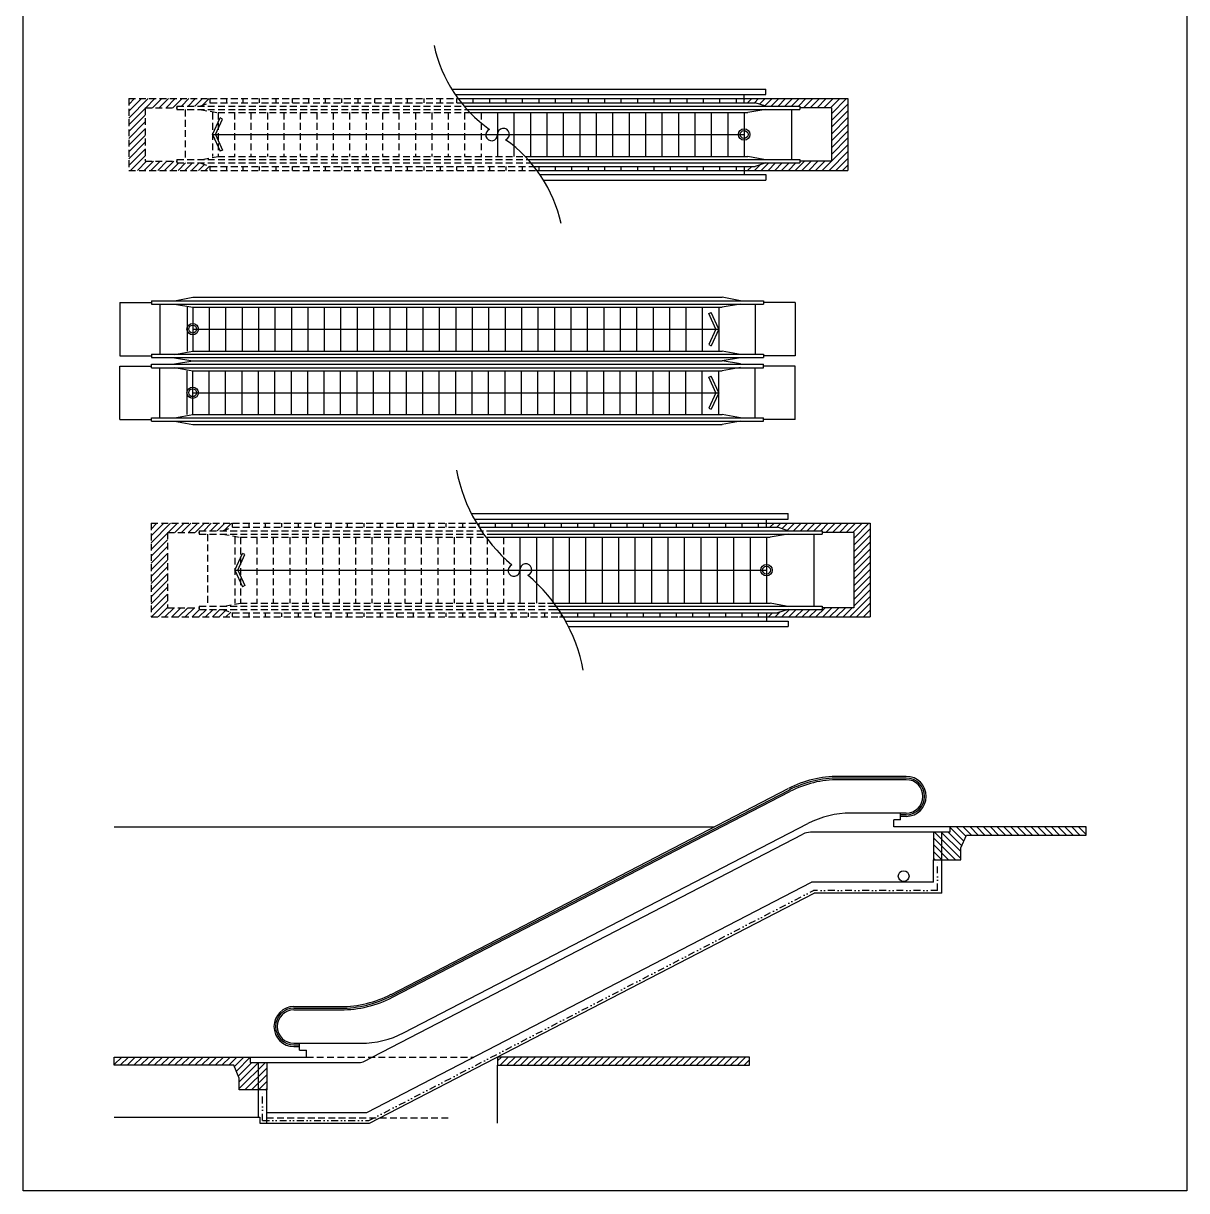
# Model space of a CAD drawing. Extents: x 25317 to 81441, y -31399 to 8952.
# Drawn here: x 49394 to 70624, y -31399 to -10101 of the extents above; entities that cross this region are included whole.
import ezdxf

# ---------------------------------------------------------------- set-up
doc = ezdxf.new("R2010")
doc.units = 0
doc.header["$LTSCALE"] = 500
doc.header["$MEASUREMENT"] = 0
doc.linetypes.add('DIVIDE2', pattern=[0.625, 0.25, -0.125, 0, -0.125, 0, -0.125])
doc.linetypes.add('HIDDEN', pattern=[0.375, 0.25, -0.125])
doc.layers.get('0').update_dxf_attribs({"linetype": 'CONTINUOUS'})
doc.layers.add('BASE', color=2, linetype='CONTINUOUS')
doc.layers.add('ESCALATOR', color=7, linetype='CONTINUOUS')

# ---------------------------------------------------------------- blocks, each defined once
blk = doc.blocks.new('*X4')
at = {"color": 0}
for p, q in [((18966, 35795), (19321, 36150)), ((18966, 35919), (19197, 36150)), ((18966, 36043), (19073, 36150)), ((19276, 35981), (19445, 36150)), ((19399, 35981), (19568, 36150)), ((19523, 35981), (19692, 36150)), ((19647, 35981), (19816, 36150)), ((19771, 35981), (19939, 36150)), ((19926, 36012), (20063, 36150)), ((20049, 36012), (20187, 36150)), ((20173, 36012), (20311, 36150)), ((20312, 36028), (20434, 36150)), ((18966, 35671), (19266, 35971)), ((18966, 35548), (19266, 35848)), ((18966, 35424), (19266, 35724)), ((18966, 35300), (19266, 35600)), ((18966, 35176), (19266, 35476)), ((18966, 35053), (19266, 35353)), ((18966, 34929), (19266, 35229)), ((19000, 34839), (19266, 35105)), ((19123, 34839), (19292, 35008)), ((19247, 34839), (19416, 35008)), ((19371, 34839), (19540, 35008)), ((19495, 34839), (19663, 35008)), ((19618, 34839), (19787, 35008)), ((19742, 34839), (19880, 34976)), ((19866, 34839), (20003, 34976)), ((19990, 34839), (20127, 34976)), ((20113, 34839), (20251, 34976)), ((20237, 34839), (20347, 34949)), ((20361, 34839), (20440, 34918))]:
    blk.add_line(p, q, dxfattribs=at)
blk = doc.blocks.new('*X5')
at = {"color": 0}
for p, q in [((30196, 36136), (30210, 36150)), ((30259, 36075), (30334, 36150)), ((30383, 36075), (30458, 36150)), ((30479, 36048), (30581, 36150)), ((30573, 36018), (30705, 36150)), ((30691, 36012), (30829, 36150)), ((30815, 36012), (30953, 36150)), ((30939, 36012), (31076, 36150)), ((31063, 36012), (31200, 36150)), ((31186, 36012), (31324, 36150)), ((31279, 35981), (31448, 36150)), ((31403, 35981), (31571, 36150)), ((31526, 35981), (31695, 36150)), ((31650, 35981), (31819, 36150)), ((31774, 35981), (31943, 36150)), ((31791, 35874), (32066, 36150)), ((31791, 35750), (32091, 36050)), ((31791, 35627), (32091, 35927)), ((31791, 35503), (32091, 35803)), ((31791, 35379), (32091, 35679)), ((31791, 35255), (32091, 35555)), ((31791, 35132), (32091, 35432)), ((31745, 34839), (32091, 35184)), ((31791, 35008), (32091, 35308)), ((30384, 34839), (30489, 34944)), ((30508, 34839), (30645, 34976)), ((30632, 34839), (30769, 34976)), ((30755, 34839), (30893, 34976)), ((30879, 34839), (31017, 34976)), ((31003, 34839), (31140, 34976)), ((31127, 34839), (31295, 35008)), ((31250, 34839), (31419, 35008)), ((31374, 34839), (31543, 35008)), ((31498, 34839), (31667, 35008)), ((31622, 34839), (31790, 35008)), ((31869, 34839), (32091, 35060)), ((31993, 34839), (32091, 34937)), ((30196, 34898), (30212, 34914)), ((30260, 34839), (30335, 34914))]:
    blk.add_line(p, q, dxfattribs=at)
blk = doc.blocks.new('*X6')
at = {"color": 0}
for p, q in [((18966, 35795), (19321, 36150)), ((18966, 35919), (19197, 36150)), ((18966, 36043), (19073, 36150)), ((19276, 35981), (19445, 36150)), ((19399, 35981), (19568, 36150)), ((19523, 35981), (19692, 36150)), ((19647, 35981), (19816, 36150)), ((19771, 35981), (19939, 36150)), ((19926, 36012), (20063, 36150)), ((20049, 36012), (20187, 36150)), ((20173, 36012), (20311, 36150)), ((20312, 36028), (20434, 36150)), ((18966, 35671), (19266, 35971)), ((18966, 35548), (19266, 35848)), ((18966, 35424), (19266, 35724)), ((18966, 35300), (19266, 35600)), ((18966, 35176), (19266, 35476)), ((18966, 35053), (19266, 35353)), ((18966, 34929), (19266, 35229)), ((18966, 34805), (19266, 35105)), ((18966, 34681), (19266, 34981)), ((18966, 34558), (19266, 34858)), ((18971, 34439), (19266, 34734)), ((19095, 34439), (19266, 34610)), ((19218, 34439), (19387, 34608)), ((19342, 34439), (19511, 34608)), ((19466, 34439), (19635, 34608)), ((19590, 34439), (19758, 34608)), ((19713, 34439), (19851, 34576)), ((19837, 34439), (19975, 34576)), ((19961, 34439), (20098, 34576)), ((20085, 34439), (20222, 34576)), ((20208, 34439), (20326, 34556)), ((20332, 34439), (20419, 34525))]:
    blk.add_line(p, q, dxfattribs=at)
blk = doc.blocks.new('*X7')
at = {"color": 0}
for p, q in [((30196, 36136), (30210, 36150)), ((30259, 36075), (30334, 36150)), ((30383, 36075), (30458, 36150)), ((30479, 36048), (30581, 36150)), ((30573, 36018), (30705, 36150)), ((30691, 36012), (30829, 36150)), ((30815, 36012), (30953, 36150)), ((30939, 36012), (31076, 36150)), ((31063, 36012), (31200, 36150)), ((31186, 36012), (31324, 36150)), ((31279, 35981), (31448, 36150)), ((31403, 35981), (31571, 36150)), ((31526, 35981), (31695, 36150)), ((31650, 35981), (31819, 36150)), ((31774, 35981), (31943, 36150)), ((31791, 35874), (32066, 36150)), ((31791, 35750), (32091, 36050)), ((31791, 35627), (32091, 35927)), ((31791, 35503), (32091, 35803)), ((31791, 35379), (32091, 35679)), ((31791, 35255), (32091, 35555)), ((31791, 35132), (32091, 35432)), ((31791, 35008), (32091, 35308)), ((31791, 34884), (32091, 35184)), ((31791, 34760), (32091, 35060)), ((31791, 34637), (32091, 34937)), ((31717, 34439), (32091, 34813)), ((30232, 34439), (30307, 34514)), ((30355, 34439), (30447, 34531)), ((30479, 34439), (30617, 34576)), ((30603, 34439), (30740, 34576)), ((30727, 34439), (30864, 34576)), ((30850, 34439), (30988, 34576)), ((30974, 34439), (31112, 34576)), ((31098, 34439), (31267, 34608)), ((31222, 34439), (31390, 34608)), ((31345, 34439), (31514, 34608)), ((31469, 34439), (31638, 34608)), ((31593, 34439), (31762, 34608)), ((31840, 34439), (32091, 34689)), ((31964, 34439), (32091, 34565)), ((32088, 34439), (32091, 34442))]:
    blk.add_line(p, q, dxfattribs=at)
blk = doc.blocks.new('*X9')
at = {"color": 0}
for p, q in [((16812, 12976), (16950, 13114)), ((16812, 13099), (16827, 13114)), ((16924, 12964), (17074, 13114)), ((17048, 12964), (17198, 13114)), ((17172, 12964), (17322, 13114)), ((17295, 12964), (17445, 13114)), ((17419, 12964), (17569, 13114)), ((17543, 12964), (17693, 13114)), ((17667, 12964), (17817, 13114)), ((17790, 12964), (17940, 13114)), ((17914, 12964), (18064, 13114)), ((18038, 12964), (18188, 13114)), ((18162, 12964), (18312, 13114)), ((18285, 12964), (18435, 13114)), ((18409, 12964), (18559, 13114)), ((18533, 12964), (18683, 13114)), ((18657, 12964), (18807, 13114)), ((18780, 12964), (18930, 13114)), ((18904, 12964), (19054, 13114)), ((19006, 12942), (19178, 13114)), ((19043, 12855), (19296, 13109)), ((19079, 12769), (19325, 13014)), ((19096, 12662), (19449, 13014)), ((19096, 12538), (19573, 13014)), ((19197, 12514), (19596, 12914)), ((19320, 12514), (19596, 12790)), ((19444, 12514), (19596, 12667)), ((19568, 12514), (19596, 12543))]:
    blk.add_line(p, q, dxfattribs=at)
blk = doc.blocks.new('*X10')
at = {"color": 0}
for p, q in [((23811, 13045), (23880, 13114)), ((23854, 12964), (24004, 13114)), ((23978, 12964), (24128, 13114)), ((24101, 12964), (24251, 13114)), ((24225, 12964), (24375, 13114)), ((24349, 12964), (24499, 13114)), ((24473, 12964), (24623, 13114)), ((24596, 12964), (24746, 13114)), ((24720, 12964), (24870, 13114)), ((24844, 12964), (24994, 13114)), ((24968, 12964), (25118, 13114)), ((25091, 12964), (25241, 13114)), ((25215, 12964), (25365, 13114)), ((25339, 12964), (25489, 13114)), ((25462, 12964), (25612, 13114)), ((25586, 12964), (25736, 13114)), ((25710, 12964), (25860, 13114)), ((25834, 12964), (25984, 13114)), ((25957, 12964), (26107, 13114)), ((26081, 12964), (26231, 13114)), ((26205, 12964), (26355, 13114)), ((26329, 12964), (26479, 13114)), ((26452, 12964), (26602, 13114)), ((26576, 12964), (26726, 13114)), ((26700, 12964), (26850, 13114)), ((26824, 12964), (26974, 13114)), ((26947, 12964), (27097, 13114)), ((27071, 12964), (27221, 13114)), ((27195, 12964), (27345, 13114)), ((27319, 12964), (27469, 13114)), ((27442, 12964), (27592, 13114)), ((27566, 12964), (27716, 13114)), ((27690, 12964), (27840, 13114)), ((27814, 12964), (27964, 13114)), ((27937, 12964), (28087, 13114)), ((28061, 12964), (28211, 13114)), ((28185, 12964), (28335, 13114)), ((28309, 12964), (28406, 13062))]:
    blk.add_line(p, q, dxfattribs=at)

msp = doc.modelspace()

# ---------------------------------------------------------------- linework, layer by layer
msp.add_lwpolyline([(49394, -3560), (70624, -3560), (70624, -31399), (49394, -31399)], close=True)
at = {"layer": 'BASE', "linetype": 'HIDDEN'}
for p, q in [((51318, -11474), (52806, -11474)), ((52806, -11474), (57329, -11474)), ((52806, -11549), (52806, -11474)), ((52806, -12785), (52806, -12710)), ((51318, -12785), (52806, -12785)), ((52806, -12785), (58768, -12785)), ((51726, -19221), (53213, -19221)), ((53213, -19221), (57736, -19221)), ((53213, -19296), (53213, -19221)), ((53213, -20932), (53213, -20857)), ((51726, -20932), (53213, -20932)), ((53213, -20932), (59176, -20932)), ((54562, -28960), (57615, -28960)), ((53836, -30070), (57155, -30070))]:
    msp.add_line(p, q, dxfattribs=at)
at = {"layer": 'BASE'}
for p, q in [((57210, -11299), (62943, -11299)), ((57275, -11399), (62943, -11399)), ((57329, -11474), (62548, -11474)), ((62548, -11549), (62548, -11399)), ((62548, -11474), (64443, -11474)), ((62943, -11399), (62943, -11299)), ((62548, -12710), (62548, -12860)), ((58768, -12785), (62548, -12785)), ((58821, -12860), (62943, -12860)), ((58887, -12960), (62943, -12960)), ((62548, -12785), (64443, -12785)), ((62943, -12860), (62943, -12960)), ((57569, -19046), (63351, -19046)), ((57622, -19146), (63351, -19146)), ((62956, -19296), (62956, -19146)), ((63351, -19146), (63351, -19046)), ((57736, -19221), (62956, -19221)), ((62956, -19221), (64851, -19221)), ((62956, -20857), (62956, -21007)), ((59176, -20932), (62956, -20932)), ((59290, -21007), (63351, -21007)), ((62956, -20932), (64851, -20932)), ((63351, -21007), (63351, -21107)), ((59343, -21107), (63351, -21107)), ((56333, -28520), (63713, -24701)), ((65402, -24510), (64494, -24510)), ((65277, -24760), (65277, -24635)), ((65402, -24635), (65277, -24635)), ((65402, -24635), (65402, -24510)), ((51051, -24760), (62009, -24760)), ((55594, -29049), (63622, -24894)), ((66003, -24860), (63760, -24860)), ((66303, -24760), (65277, -24760)), ((66153, -25970), (66153, -24860)), ((66003, -25770), (66003, -25360)), ((55664, -29970), (63778, -25770)), ((55712, -30170), (63827, -25970)), ((66003, -25770), (63778, -25770)), ((66153, -25970), (63827, -25970)), ((54437, -28710), (55552, -28710)), ((54437, -28835), (54437, -28710)), ((53536, -28960), (54562, -28960)), ((54437, -28835), (54562, -28835)), ((54562, -28960), (54562, -28835)), ((53686, -30060), (53686, -29060)), ((53836, -29060), (55548, -29060)), ((58050, -30170), (58050, -29110)), ((53836, -30170), (53836, -29560)), ((53836, -29970), (55664, -29970)), ((51051, -30060), (53710, -30060)), ((53710, -30060), (53710, -30170)), ((53710, -30170), (55712, -30170))]:
    msp.add_line(p, q, dxfattribs=at)
at = {"layer": 'BASE', "color": 2, "linetype": 'DIVIDE2'}
for p, q in [((66078, -25920), (66078, -25360)), ((55700, -30120), (63815, -25920)), ((66078, -25920), (63815, -25920)), ((53761, -30120), (53761, -29560)), ((53761, -30120), (55700, -30120))]:
    msp.add_line(p, q, dxfattribs=at)
at = {"layer": 'BASE'}
for points in [[(66503, -25360), (66503, -25146), (66603, -24910), (68788, -24910), (68788, -24760), (66303, -24760), (66303, -24860), (66003, -24860), (66003, -25360)], [(53336, -29560), (53336, -29346), (53236, -29110), (51051, -29110), (51051, -28960), (53536, -28960), (53536, -29060), (53836, -29060), (53836, -29560)], [(58050, -28960), (58050, -29110), (62645, -29110), (62645, -28960)]]:
    msp.add_lwpolyline(points, close=True, dxfattribs=at)
msp.add_circle((65460, -25660), 98.2, dxfattribs=at)
for centre, radius, start, end in [((64494, -26210), 1700, 90, 117.3654), ((63760, -25160), 300, 90, 117.3654), ((55552, -27010), 1700, 270, 297.3654), ((55548, -28960), 100, 270, 297.3654)]:
    msp.add_arc(centre, radius, start, end, dxfattribs=at)
at = {"layer": 'ESCALATOR', "color": 2, "linetype": 'HIDDEN'}
for p, q in [((51318, -11474), (51318, -12785)), ((51618, -11642), (51618, -12616)), ((51618, -11642), (52198, -11642)), ((51618, -12616), (52198, -12616)), ((51726, -19221), (51726, -20932)), ((52026, -19390), (52026, -20763)), ((52026, -19390), (52606, -19390)), ((52026, -20763), (52606, -20763))]:
    msp.add_line(p, q, dxfattribs=at)
at = {"layer": 'ESCALATOR', "linetype": 'HIDDEN'}
for p, q in [((53106, -11549), (53106, -11474)), ((53406, -11549), (53406, -11474)), ((53706, -11549), (53706, -11474)), ((54006, -11549), (54006, -11474)), ((54306, -11549), (54306, -11474)), ((54606, -11549), (54606, -11474)), ((54906, -11549), (54906, -11474)), ((55206, -11549), (55206, -11474)), ((55506, -11549), (55506, -11474)), ((55806, -11549), (55806, -11474)), ((56106, -11549), (56106, -11474)), ((56406, -11549), (56406, -11474)), ((56706, -11549), (56706, -11474)), ((57006, -11549), (57006, -11474)), ((57306, -11549), (57306, -11474)), ((52348, -11674), (52348, -12585)), ((52618, -11674), (52948, -11729)), ((52848, -11729), (52848, -12529)), ((52948, -11729), (57546, -11729)), ((52948, -11729), (52948, -12529)), ((53248, -11729), (53248, -12529)), ((53548, -11729), (53548, -12529)), ((53848, -11729), (53848, -12529)), ((54148, -11729), (54148, -12529)), ((54448, -11729), (54448, -12529)), ((54748, -11729), (54748, -12529)), ((55048, -11729), (55048, -12529)), ((55348, -11729), (55348, -12529)), ((55648, -11729), (55648, -12529)), ((55948, -11729), (55948, -12529)), ((56248, -11729), (56248, -12529)), ((56548, -11729), (56548, -12529)), ((56848, -11729), (56848, -12529)), ((57148, -11729), (57148, -12529)), ((57448, -11729), (57448, -12529)), ((57748, -11729), (57748, -12529)), ((52655, -12585), (52948, -12529)), ((52948, -12529), (58551, -12529)), ((53106, -12785), (53106, -12710)), ((53406, -12785), (53406, -12710)), ((53706, -12785), (53706, -12710)), ((54006, -12785), (54006, -12710)), ((54306, -12785), (54306, -12710)), ((54606, -12785), (54606, -12710)), ((54906, -12785), (54906, -12710)), ((55206, -12785), (55206, -12710)), ((55506, -12785), (55506, -12710)), ((55806, -12785), (55806, -12710)), ((56106, -12785), (56106, -12710)), ((56406, -12785), (56406, -12710)), ((56706, -12785), (56706, -12710)), ((57006, -12785), (57006, -12710)), ((57306, -12785), (57306, -12710)), ((57606, -12785), (57606, -12710)), ((57906, -12785), (57906, -12710)), ((58506, -12785), (58506, -12710)), ((53513, -19296), (53513, -19221)), ((53813, -19296), (53813, -19221)), ((54113, -19296), (54113, -19221)), ((54413, -19296), (54413, -19221)), ((54713, -19296), (54713, -19221)), ((55013, -19296), (55013, -19221)), ((55313, -19296), (55313, -19221)), ((55613, -19296), (55613, -19221)), ((55913, -19296), (55913, -19221)), ((56213, -19296), (56213, -19221)), ((56513, -19296), (56513, -19221)), ((56813, -19296), (56813, -19221)), ((57113, -19296), (57113, -19221)), ((57413, -19296), (57413, -19221)), ((57713, -19296), (57713, -19221)), ((52756, -19421), (52756, -20732)), ((53026, -19421), (53356, -19477)), ((53256, -19477), (53256, -20677)), ((53356, -19477), (57953, -19477)), ((53356, -19477), (53356, -20677)), ((53656, -19477), (53656, -20677)), ((53956, -19477), (53956, -20677)), ((54256, -19477), (54256, -20677)), ((54556, -19477), (54556, -20677)), ((54856, -19477), (54856, -20677)), ((55156, -19477), (55156, -20677)), ((55456, -19477), (55456, -20677)), ((55756, -19477), (55756, -20677)), ((56056, -19477), (56056, -20677)), ((56356, -19477), (56356, -20677)), ((56656, -19477), (56656, -20677)), ((56956, -19477), (56956, -20677)), ((57256, -19477), (57256, -20677)), ((57556, -19477), (57556, -20677)), ((57856, -19477), (57856, -20677)), ((58156, -19477), (58156, -20677)), ((53063, -20732), (53356, -20677)), ((53356, -20677), (58959, -20677)), ((53513, -20932), (53513, -20857)), ((53813, -20932), (53813, -20857)), ((54113, -20932), (54113, -20857)), ((54413, -20932), (54413, -20857)), ((54713, -20932), (54713, -20857)), ((55013, -20932), (55013, -20857)), ((55313, -20932), (55313, -20857)), ((55613, -20932), (55613, -20857)), ((55913, -20932), (55913, -20857)), ((56213, -20932), (56213, -20857)), ((56513, -20932), (56513, -20857)), ((56813, -20932), (56813, -20857)), ((57113, -20932), (57113, -20857)), ((57413, -20932), (57413, -20857)), ((57713, -20932), (57713, -20857)), ((58013, -20932), (58013, -20857)), ((58313, -20932), (58313, -20857)), ((58913, -20932), (58913, -20857))]:
    msp.add_line(p, q, dxfattribs=at)
at = {"layer": 'ESCALATOR'}
for p, q in [((57606, -11549), (57606, -11474)), ((57906, -11549), (57906, -11474)), ((58206, -11549), (58206, -11474)), ((58506, -11549), (58506, -11474)), ((58806, -11549), (58806, -11474)), ((59106, -11549), (59106, -11474)), ((59406, -11549), (59406, -11474)), ((59706, -11549), (59706, -11474)), ((60006, -11549), (60006, -11474)), ((60306, -11549), (60306, -11474)), ((60606, -11549), (60606, -11474)), ((60906, -11549), (60906, -11474)), ((61206, -11549), (61206, -11474)), ((61506, -11549), (61506, -11474)), ((61806, -11549), (61806, -11474)), ((62106, -11549), (62106, -11474)), ((62406, -11549), (62406, -11474)), ((62943, -11674), (62613, -11729)), ((62943, -11611), (62747, -11549)), ((63413, -11674), (63413, -12585)), ((63563, -11611), (63563, -11674)), ((52848, -12129), (52985, -11826)), ((52903, -12129), (53031, -11846)), ((53031, -11846), (52985, -11826)), ((57546, -11729), (62613, -11729)), ((58048, -11729), (58048, -12529)), ((58348, -11729), (58348, -12529)), ((58648, -11729), (58648, -12529)), ((58948, -11729), (58948, -12529)), ((59248, -11729), (59248, -12529)), ((59548, -11729), (59548, -12529)), ((59848, -11729), (59848, -12529)), ((60148, -11729), (60148, -12529)), ((60448, -11729), (60448, -12529)), ((60748, -11729), (60748, -12529)), ((61048, -11729), (61048, -12529)), ((61348, -11729), (61348, -12529)), ((61648, -11729), (61648, -12529)), ((61948, -11729), (61948, -12529)), ((62248, -11729), (62248, -12529)), ((62548, -11729), (62548, -12529)), ((52848, -12129), (57833, -12129)), ((52848, -12129), (52985, -12433)), ((52903, -12129), (53031, -12412)), ((57833, -12129), (62548, -12129)), ((53031, -12412), (52985, -12433)), ((58551, -12529), (62613, -12529)), ((62906, -12585), (62613, -12529)), ((58206, -12785), (58206, -12710)), ((58806, -12785), (58806, -12710)), ((59106, -12785), (59106, -12710)), ((59406, -12785), (59406, -12710)), ((59706, -12785), (59706, -12710)), ((60006, -12785), (60006, -12710)), ((60306, -12785), (60306, -12710)), ((60606, -12785), (60606, -12710)), ((60906, -12785), (60906, -12710)), ((61206, -12785), (61206, -12710)), ((61506, -12785), (61506, -12710)), ((61806, -12785), (61806, -12710)), ((62106, -12785), (62106, -12710)), ((62406, -12785), (62406, -12710)), ((62943, -12647), (62747, -12710)), ((63563, -12585), (63563, -12647)), ((62480, -15161), (62150, -15099)), ((51885, -15224), (51885, -16135)), ((52155, -15224), (52485, -15279)), ((52385, -15279), (52385, -16079)), ((52485, -15279), (62150, -15279)), ((52485, -15279), (52485, -16079)), ((52785, -15279), (52785, -16079)), ((53085, -15279), (53085, -16079)), ((53385, -15279), (53385, -16079)), ((53685, -15279), (53685, -16079)), ((53985, -15279), (53985, -16079)), ((54285, -15279), (54285, -16079)), ((54585, -15279), (54585, -16079)), ((54885, -15279), (54885, -16079)), ((55185, -15279), (55185, -16079)), ((55485, -15279), (55485, -16079)), ((55785, -15279), (55785, -16079)), ((56085, -15279), (56085, -16079)), ((56385, -15279), (56385, -16079)), ((56685, -15279), (56685, -16079)), ((56985, -15279), (56985, -16079)), ((57285, -15279), (57285, -16079)), ((57585, -15279), (57585, -16079)), ((57885, -15279), (57885, -16079)), ((58185, -15279), (58185, -16079)), ((58485, -15279), (58485, -16079)), ((58785, -15279), (58785, -16079)), ((59085, -15279), (59085, -16079)), ((59385, -15279), (59385, -16079)), ((59685, -15279), (59685, -16079)), ((59985, -15279), (59985, -16079)), ((60285, -15279), (60285, -16079)), ((60585, -15279), (60585, -16079)), ((60885, -15279), (60885, -16079)), ((61185, -15279), (61185, -16079)), ((61485, -15279), (61485, -16079)), ((61785, -15279), (61785, -16079)), ((62085, -15279), (62085, -16079)), ((62480, -15224), (62150, -15279)), ((62750, -15224), (62750, -16135)), ((62900, -15161), (62900, -15224)), ((61903, -15396), (61948, -15376)), ((62030, -15679), (61903, -15396)), ((62085, -15679), (61948, -15376)), ((52485, -15679), (62085, -15679)), ((62030, -15679), (61903, -15962)), ((62085, -15679), (61948, -15982)), ((61903, -15962), (61948, -15982)), ((52155, -16142), (52485, -16079)), ((52485, -16079), (62150, -16079)), ((62480, -16142), (62150, -16079)), ((62900, -16135), (62900, -16197)), ((51885, -17296), (51885, -16385)), ((52155, -16378), (52485, -16440)), ((62480, -16204), (62150, -16260)), ((62480, -16315), (62150, -16260)), ((62480, -16378), (62150, -16440)), ((62750, -17296), (62750, -16385)), ((62900, -16385), (62900, -16322)), ((52385, -17240), (52385, -16440)), ((52485, -16440), (62150, -16440)), ((52485, -17240), (52485, -16440)), ((52785, -17240), (52785, -16440)), ((53085, -17240), (53085, -16440)), ((53385, -17240), (53385, -16440)), ((53685, -17240), (53685, -16440)), ((53985, -17240), (53985, -16440)), ((54285, -17240), (54285, -16440)), ((54585, -17240), (54585, -16440)), ((54885, -17240), (54885, -16440)), ((55185, -17240), (55185, -16440)), ((55485, -17240), (55485, -16440)), ((55785, -17240), (55785, -16440)), ((56085, -17240), (56085, -16440)), ((56385, -17240), (56385, -16440)), ((56685, -17240), (56685, -16440)), ((56985, -17240), (56985, -16440)), ((57285, -17240), (57285, -16440)), ((57585, -17240), (57585, -16440)), ((57885, -17240), (57885, -16440)), ((58185, -17240), (58185, -16440)), ((58485, -17240), (58485, -16440)), ((58785, -17240), (58785, -16440)), ((59085, -17240), (59085, -16440)), ((59385, -17240), (59385, -16440)), ((59685, -17240), (59685, -16440)), ((59985, -17240), (59985, -16440)), ((60285, -17240), (60285, -16440)), ((60585, -17240), (60585, -16440)), ((60885, -17240), (60885, -16440)), ((61185, -17240), (61185, -16440)), ((61485, -17240), (61485, -16440)), ((61785, -17240), (61785, -16440)), ((61903, -16557), (61948, -16537)), ((62030, -16840), (61903, -16557)), ((62085, -16840), (61948, -16537)), ((62085, -17240), (62085, -16440)), ((52485, -16840), (62085, -16840)), ((62030, -16840), (61903, -17123)), ((62085, -16840), (61948, -17143)), ((52155, -17296), (52485, -17240)), ((52485, -17240), (62150, -17240)), ((61903, -17123), (61948, -17143)), ((62480, -17296), (62150, -17240)), ((62480, -17358), (62150, -17421)), ((62900, -17358), (62900, -17296)), ((58013, -19296), (58013, -19221)), ((58313, -19296), (58313, -19221)), ((58613, -19296), (58613, -19221)), ((58913, -19296), (58913, -19221)), ((59213, -19296), (59213, -19221)), ((59513, -19296), (59513, -19221)), ((59813, -19296), (59813, -19221)), ((60113, -19296), (60113, -19221)), ((60413, -19296), (60413, -19221)), ((60713, -19296), (60713, -19221)), ((61013, -19296), (61013, -19221)), ((61313, -19296), (61313, -19221)), ((61613, -19296), (61613, -19221)), ((61913, -19296), (61913, -19221)), ((62213, -19296), (62213, -19221)), ((62513, -19296), (62513, -19221)), ((62813, -19296), (62813, -19221)), ((63351, -19359), (63154, -19296)), ((63971, -19359), (63971, -19421)), ((57953, -19477), (63021, -19477)), ((58456, -19477), (58456, -20677)), ((58756, -19477), (58756, -20677)), ((59056, -19477), (59056, -20677)), ((59356, -19477), (59356, -20677)), ((59656, -19477), (59656, -20677)), ((59956, -19477), (59956, -20677)), ((60256, -19477), (60256, -20677)), ((60556, -19477), (60556, -20677)), ((60856, -19477), (60856, -20677)), ((61156, -19477), (61156, -20677)), ((61456, -19477), (61456, -20677)), ((61756, -19477), (61756, -20677)), ((62056, -19477), (62056, -20677)), ((62356, -19477), (62356, -20677)), ((62656, -19477), (62656, -20677)), ((62956, -19477), (62956, -20677)), ((63351, -19421), (63021, -19477)), ((63821, -19421), (63821, -20732)), ((53256, -20077), (53393, -19773)), ((53311, -20077), (53438, -19794)), ((53438, -19794), (53393, -19773)), ((53256, -20077), (58241, -20077)), ((53256, -20077), (53393, -20380)), ((53311, -20077), (53438, -20360)), ((58241, -20077), (62956, -20077)), ((53438, -20360), (53393, -20380)), ((58613, -20932), (58613, -20857)), ((58959, -20677), (63021, -20677)), ((59213, -20932), (59213, -20857)), ((59513, -20932), (59513, -20857)), ((59813, -20932), (59813, -20857)), ((60113, -20932), (60113, -20857)), ((60413, -20932), (60413, -20857)), ((60713, -20932), (60713, -20857)), ((61013, -20932), (61013, -20857)), ((61313, -20932), (61313, -20857)), ((61613, -20932), (61613, -20857)), ((61913, -20932), (61913, -20857)), ((62213, -20932), (62213, -20857)), ((62513, -20932), (62513, -20857)), ((62813, -20932), (62813, -20857)), ((63314, -20732), (63021, -20677)), ((63351, -20795), (63154, -20857)), ((63971, -20732), (63971, -20795)), ((65506, -23840), (64274, -23840)), ((56105, -27817), (63354, -24064)), ((65506, -23870), (64274, -23870)), ((65506, -23900), (64274, -23900)), ((56118, -27843), (63368, -24091)), ((56132, -27870), (63382, -24118)), ((65506, -24510), (65402, -24510)), ((65506, -24540), (65402, -24540)), ((65506, -24570), (65402, -24570)), ((54333, -28040), (55185, -28040)), ((54333, -28070), (55185, -28070)), ((54333, -28100), (55185, -28100)), ((54333, -28710), (54437, -28710)), ((54333, -28740), (54437, -28740)), ((54333, -28770), (54437, -28770))]:
    msp.add_line(p, q, dxfattribs=at)
at = {"layer": 'ESCALATOR', "color": 2}
for p, q in [((64443, -11474), (64443, -12785)), ((64143, -11642), (63563, -11642)), ((64143, -11642), (64143, -12616)), ((64143, -12616), (63563, -12616)), ((51155, -15192), (51735, -15192)), ((51155, -15192), (51155, -16166)), ((63480, -15192), (62900, -15192)), ((63480, -15192), (63480, -16166)), ((51155, -16166), (51735, -16166)), ((63480, -16166), (62900, -16166)), ((51155, -16353), (51735, -16353)), ((51155, -17327), (51155, -16353)), ((63480, -16353), (62900, -16353)), ((63480, -17327), (63480, -16353)), ((51155, -17327), (51735, -17327)), ((63480, -17327), (62900, -17327)), ((64851, -19221), (64851, -20932)), ((64551, -19390), (63971, -19390)), ((64551, -19390), (64551, -20763)), ((64551, -20763), (63971, -20763))]:
    msp.add_line(p, q, dxfattribs=at)
at = {"layer": 'ESCALATOR', "color": 1, "linetype": 'HIDDEN'}
for p, q in [((52198, -11611), (57438, -11611)), ((52198, -11611), (52198, -11674)), ((52198, -11674), (57493, -11674)), ((52198, -12585), (58603, -12585)), ((52198, -12585), (52198, -12647)), ((52198, -12647), (58659, -12647)), ((52606, -19359), (57846, -19359)), ((52606, -19359), (52606, -19421)), ((52606, -19421), (57901, -19421)), ((52606, -20732), (59011, -20732)), ((52606, -20732), (52606, -20795)), ((52606, -20795), (59066, -20795))]:
    msp.add_line(p, q, dxfattribs=at)
at = {"layer": 'ESCALATOR', "color": 3, "linetype": 'HIDDEN'}
for p, q in [((52618, -11611), (52806, -11549)), ((52806, -11549), (57387, -11549)), ((52618, -12647), (52806, -12710)), ((52806, -12710), (58710, -12710)), ((53026, -19359), (53213, -19296)), ((53213, -19296), (57794, -19296)), ((53026, -20795), (53213, -20857)), ((53213, -20857), (59118, -20857))]:
    msp.add_line(p, q, dxfattribs=at)
at = {"layer": 'ESCALATOR', "color": 3}
for p, q in [((57387, -11549), (62747, -11549)), ((58710, -12710), (62747, -12710)), ((52155, -15161), (52485, -15099)), ((52485, -15099), (62150, -15099)), ((52155, -16204), (52485, -16260)), ((52155, -16315), (52485, -16260)), ((52485, -16260), (62150, -16260)), ((52155, -17358), (52485, -17421)), ((52485, -17421), (62150, -17421)), ((57794, -19296), (63154, -19296)), ((59118, -20857), (63154, -20857))]:
    msp.add_line(p, q, dxfattribs=at)
at = {"layer": 'ESCALATOR', "color": 1}
for p, q in [((57438, -11611), (63563, -11611)), ((57493, -11674), (63563, -11674)), ((58603, -12585), (63563, -12585)), ((58659, -12647), (63563, -12647)), ((51735, -15161), (62900, -15161)), ((51735, -15161), (51735, -15224)), ((51735, -15224), (62900, -15224)), ((51735, -16135), (62900, -16135)), ((51735, -16135), (51735, -16197)), ((51735, -16197), (62900, -16197)), ((51735, -16322), (62900, -16322)), ((51735, -16385), (51735, -16322)), ((51735, -16385), (62900, -16385)), ((51735, -17296), (62900, -17296)), ((51735, -17358), (51735, -17296)), ((51735, -17358), (62900, -17358)), ((57846, -19359), (63971, -19359)), ((57901, -19421), (63971, -19421)), ((59011, -20732), (63971, -20732)), ((59066, -20795), (63971, -20795))]:
    msp.add_line(p, q, dxfattribs=at)
at = {"layer": 'ESCALATOR'}
for centre, radius in [((62548, -12129), 104), ((62548, -12129), 71.6), ((52485, -15679), 104), ((52485, -15679), 71.6), ((52485, -16840), 104), ((52485, -16840), 71.6), ((62956, -20077), 104), ((62956, -20077), 71.6)]:
    msp.add_circle(centre, radius, dxfattribs=at)
for centre, radius, start, end in [((59350, -9978), 2515, 192.0891, 234.875), ((57941, -12135), 108, 110.373, 3.332), ((58156, -12123), 108, 290.373, 183.332), ((56747, -14281), 2515, 12.0891, 54.875), ((60232, -17697), 2985, 190.7096, 229.9432), ((58348, -20083), 108, 110.373, 3.332), ((58564, -20070), 108, 290.373, 183.332), ((56680, -22456), 2985, 10.7096, 49.9432), ((64274, -25840), 2000, 90, 117.3654), ((65506, -24205), 365, 270, 90), ((64274, -25840), 1970, 90, 117.3654), ((64274, -25840), 1940, 90, 117.3654), ((65506, -24205), 335, 270, 90), ((65506, -24205), 305, 270, 90), ((55185, -26040), 2000, 270, 297.3654), ((55185, -26040), 2030, 270, 297.3654), ((55185, -26040), 2060, 270, 297.3654), ((54333, -28405), 365, 90, 270), ((54333, -28405), 335, 90, 270), ((54333, -28405), 305, 90, 270)]:
    msp.add_arc(centre, radius, start, end, dxfattribs=at)

# ---------------------------------------------------------------- block references
at = {"layer": 'BASE', "color": 7, "xscale": -1}
msp.add_blockref('*X9', (85600, -37875), dxfattribs=at)
at = {"layer": 'BASE', "color": 7}
for name in ['*X9', '*X10']:
    msp.add_blockref(name, (34239, -42075), dxfattribs=at)
at = {"layer": 'ESCALATOR'}
for name, p in [('*X4', (32352, -47624)), ('*X5', (32352, -47624)), ('*X6', (32760, -55371)), ('*X7', (32760, -55371))]:
    msp.add_blockref(name, p, dxfattribs=at)

doc.saveas('drawing.dxf')
